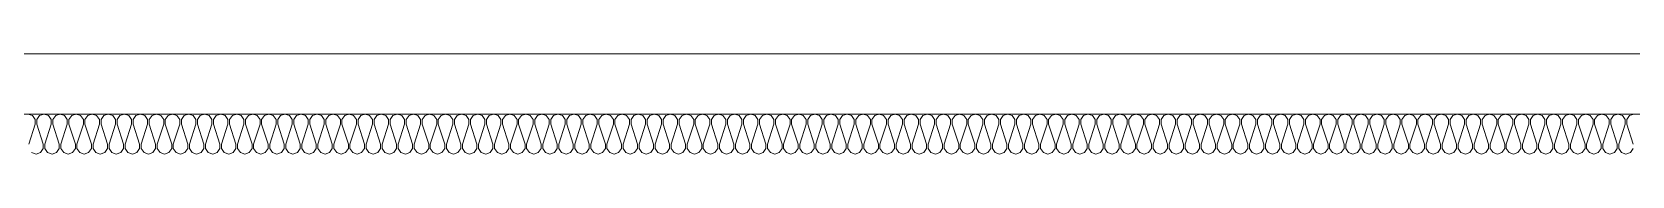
# Model space of a CAD drawing. Header units: millimetres. Extents: x 0 to 420000, y 0 to 297000.
# Drawn here: x 115372 to 119357, y 44200 to 44450 of the extents above; entities that cross this region are included whole.
import ezdxf

# ---------------------------------------------------------------- set-up
doc = ezdxf.new("R2010")
doc.units = ezdxf.units.MM
doc.linetypes.add('CEN', pattern=[62, 60, -1, 0, -1])
for name, color, linetype, lineweight in [('A-AXIS-LINE', 1, 'CEN', 15), ('A-XXXX-FIN2', 6, 'Continuous', 20), ('A-XXXX-INSL2', 8, 'Continuous', 18)]:
    doc.layers.add(name, color=color, linetype=linetype, lineweight=lineweight)

# ---------------------------------------------------------------- blocks, each defined once
blk = doc.blocks.new('axis(211208)')
at = {"layer": 'A-AXIS-LINE', "ltscale": 1000}
blk.add_line((4631788.1, -421118.7), (4955413.1, -421118.7), dxfattribs=at)
blk = doc.blocks.new('냉동층(220321)')
at = {"layer": 'A-XXXX-FIN2'}
blk.add_line((4734173.8, -401118.7), (4682323.8, -401118.7), dxfattribs=at)
at = {"layer": 'A-XXXX-INSL2'}
blk.add_line((4758623.8, -401268.7), (4681973.8, -401268.7), dxfattribs=at)
for points in [[(4685673.8, -401268.7), (4685684.8, -401272.7), (4685691.8, -401282.7), (4685691.8, -401293.7), (4685675.8, -401343.7)], [(4685682.8, -401364.7), (4685693.8, -401368.7), (4685704.8, -401364.7), (4685711.8, -401354.7), (4685711.8, -401343.7), (4685695.8, -401293.7), (4685695.8, -401282.7), (4685702.8, -401272.7), (4685713.8, -401268.7), (4685724.8, -401272.7), (4685731.8, -401282.7), (4685731.8, -401293.7), (4685715.8, -401343.7), (4685715.8, -401354.7), (4685722.8, -401364.7), (4685733.8, -401368.7), (4685744.8, -401364.7), (4685751.8, -401354.7), (4685751.8, -401343.7), (4685735.8, -401293.7), (4685735.8, -401282.7), (4685742.8, -401272.7), (4685753.8, -401268.7), (4685764.8, -401272.7), (4685771.8, -401282.7), (4685771.8, -401293.7), (4685755.8, -401343.7), (4685755.8, -401354.7), (4685762.8, -401364.7), (4685773.8, -401368.7), (4685784.8, -401364.7), (4685791.8, -401354.7), (4685791.8, -401343.7), (4685775.8, -401293.7), (4685775.8, -401282.7), (4685782.8, -401272.7), (4685793.8, -401268.7), (4685804.8, -401272.7), (4685811.8, -401282.7), (4685811.8, -401293.7), (4685795.8, -401343.7), (4685795.8, -401354.7), (4685802.8, -401364.7), (4685813.8, -401368.7), (4685824.8, -401364.7), (4685831.8, -401354.7), (4685831.8, -401343.7), (4685815.8, -401293.7), (4685815.8, -401282.7), (4685822.8, -401272.7), (4685833.8, -401268.7), (4685844.8, -401272.7), (4685851.8, -401282.7), (4685851.8, -401293.7), (4685835.8, -401343.7), (4685835.8, -401354.7), (4685842.8, -401364.7), (4685853.8, -401368.7), (4685864.8, -401364.7), (4685871.8, -401354.7), (4685871.8, -401343.7), (4685855.8, -401293.7), (4685855.8, -401282.7), (4685862.8, -401272.7), (4685873.8, -401268.7), (4685884.8, -401272.7), (4685891.8, -401282.7), (4685891.8, -401293.7), (4685875.8, -401343.7), (4685875.8, -401354.7), (4685882.8, -401364.7), (4685893.8, -401368.7), (4685904.8, -401364.7), (4685911.8, -401354.7), (4685911.8, -401343.7), (4685895.8, -401293.7), (4685895.8, -401282.7), (4685902.8, -401272.7), (4685913.8, -401268.7), (4685924.8, -401272.7), (4685931.8, -401282.7), (4685931.8, -401293.7), (4685915.8, -401343.7), (4685915.8, -401354.7), (4685922.8, -401364.7), (4685933.8, -401368.7), (4685944.8, -401364.7), (4685951.8, -401354.7), (4685951.8, -401343.7), (4685935.8, -401293.7), (4685935.8, -401282.7), (4685942.8, -401272.7), (4685953.8, -401268.7), (4685964.8, -401272.7), (4685971.8, -401282.7), (4685971.8, -401293.7), (4685955.8, -401343.7), (4685955.8, -401354.7), (4685962.8, -401364.7), (4685973.8, -401368.7), (4685984.8, -401364.7), (4685991.8, -401354.7), (4685991.8, -401343.7), (4685975.8, -401293.7), (4685975.8, -401282.7), (4685982.8, -401272.7), (4685993.8, -401268.7), (4686004.8, -401272.7), (4686011.8, -401282.7), (4686011.8, -401293.7), (4685995.8, -401343.7), (4685995.8, -401354.7), (4686002.8, -401364.7), (4686013.8, -401368.7), (4686024.8, -401364.7), (4686031.8, -401354.7), (4686031.8, -401343.7), (4686015.8, -401293.7), (4686015.8, -401282.7), (4686022.8, -401272.7), (4686033.8, -401268.7), (4686044.8, -401272.7), (4686051.8, -401282.7), (4686051.8, -401293.7), (4686035.8, -401343.7), (4686035.8, -401354.7), (4686042.8, -401364.7), (4686053.8, -401368.7), (4686064.8, -401364.7), (4686071.8, -401354.7), (4686071.8, -401343.7), (4686055.8, -401293.7), (4686055.8, -401282.7), (4686062.8, -401272.7), (4686073.8, -401268.7), (4686084.8, -401272.7), (4686091.8, -401282.7), (4686091.8, -401293.7), (4686075.8, -401343.7), (4686075.8, -401354.7), (4686082.8, -401364.7), (4686093.8, -401368.7), (4686104.8, -401364.7), (4686111.8, -401354.7), (4686111.8, -401343.7), (4686095.8, -401293.7), (4686095.8, -401282.7), (4686102.8, -401272.7), (4686113.8, -401268.7), (4686124.8, -401272.7), (4686131.8, -401282.7), (4686131.8, -401293.7), (4686115.8, -401343.7), (4686115.8, -401354.7), (4686122.8, -401364.7), (4686133.8, -401368.7), (4686144.8, -401364.7), (4686151.8, -401354.7), (4686151.8, -401343.7), (4686135.8, -401293.7), (4686135.8, -401282.7), (4686142.8, -401272.7), (4686153.8, -401268.7), (4686164.8, -401272.7), (4686171.8, -401282.7), (4686171.8, -401293.7), (4686155.8, -401343.7), (4686155.8, -401354.7), (4686162.8, -401364.7), (4686173.8, -401368.7), (4686184.8, -401364.7), (4686191.8, -401354.7), (4686191.8, -401343.7), (4686175.8, -401293.7), (4686175.8, -401282.7), (4686182.8, -401272.7), (4686193.8, -401268.7), (4686204.8, -401272.7), (4686211.8, -401282.7), (4686211.8, -401293.7), (4686195.8, -401343.7), (4686195.8, -401354.7), (4686202.8, -401364.7), (4686213.8, -401368.7), (4686224.8, -401364.7), (4686231.8, -401354.7), (4686231.8, -401343.7), (4686215.8, -401293.7), (4686215.8, -401282.7), (4686222.8, -401272.7), (4686233.8, -401268.7), (4686244.8, -401272.7), (4686251.8, -401282.7), (4686251.8, -401293.7), (4686235.8, -401343.7), (4686235.8, -401354.7), (4686242.8, -401364.7), (4686253.8, -401368.7), (4686264.8, -401364.7), (4686271.8, -401354.7), (4686271.8, -401343.7), (4686255.8, -401293.7), (4686255.8, -401282.7), (4686262.8, -401272.7), (4686273.8, -401268.7), (4686284.8, -401272.7), (4686291.8, -401282.7), (4686291.8, -401293.7), (4686275.8, -401343.7), (4686275.8, -401354.7), (4686282.8, -401364.7), (4686293.8, -401368.7), (4686304.8, -401364.7), (4686311.8, -401354.7), (4686311.8, -401343.7), (4686295.8, -401293.7), (4686295.8, -401282.7), (4686302.8, -401272.7), (4686313.8, -401268.7), (4686324.8, -401272.7), (4686331.8, -401282.7), (4686331.8, -401293.7), (4686315.8, -401343.7), (4686315.8, -401354.7), (4686322.8, -401364.7), (4686333.8, -401368.7), (4686344.8, -401364.7), (4686351.8, -401354.7), (4686351.8, -401343.7), (4686335.8, -401293.7), (4686335.8, -401282.7), (4686342.8, -401272.7), (4686353.8, -401268.7), (4686364.8, -401272.7), (4686371.8, -401282.7), (4686371.8, -401293.7), (4686355.8, -401343.7), (4686355.8, -401354.7), (4686362.8, -401364.7), (4686373.8, -401368.7), (4686384.8, -401364.7), (4686391.8, -401354.7), (4686391.8, -401343.7), (4686375.8, -401293.7), (4686375.8, -401282.7), (4686382.8, -401272.7), (4686393.8, -401268.7), (4686404.8, -401272.7), (4686411.8, -401282.7), (4686411.8, -401293.7), (4686395.8, -401343.7), (4686395.8, -401354.7), (4686402.8, -401364.7), (4686413.8, -401368.7), (4686424.8, -401364.7), (4686431.8, -401354.7), (4686431.8, -401343.7), (4686415.8, -401293.7), (4686415.8, -401282.7), (4686422.8, -401272.7), (4686433.8, -401268.7), (4686444.8, -401272.7), (4686451.8, -401282.7), (4686451.8, -401293.7), (4686435.8, -401343.7), (4686435.8, -401354.7), (4686442.8, -401364.7), (4686453.8, -401368.7), (4686464.8, -401364.7), (4686471.8, -401354.7), (4686471.8, -401343.7), (4686455.8, -401293.7), (4686455.8, -401282.7), (4686462.8, -401272.7), (4686473.8, -401268.7), (4686484.8, -401272.7), (4686491.8, -401282.7), (4686491.8, -401293.7), (4686475.8, -401343.7), (4686475.8, -401354.7), (4686482.8, -401364.7), (4686493.8, -401368.7), (4686504.8, -401364.7), (4686511.8, -401354.7), (4686511.8, -401343.7), (4686495.8, -401293.7), (4686495.8, -401282.7), (4686502.8, -401272.7), (4686513.8, -401268.7), (4686524.8, -401272.7), (4686531.8, -401282.7), (4686531.8, -401293.7), (4686515.8, -401343.7), (4686515.8, -401354.7), (4686522.8, -401364.7), (4686533.8, -401368.7), (4686544.8, -401364.7), (4686551.8, -401354.7), (4686551.8, -401343.7), (4686535.8, -401293.7), (4686535.8, -401282.7), (4686542.8, -401272.7), (4686553.8, -401268.7), (4686564.8, -401272.7), (4686571.8, -401282.7), (4686571.8, -401293.7), (4686555.8, -401343.7), (4686555.8, -401354.7), (4686562.8, -401364.7), (4686573.8, -401368.7), (4686584.8, -401364.7), (4686591.8, -401354.7), (4686591.8, -401343.7), (4686575.8, -401293.7), (4686575.8, -401282.7), (4686582.8, -401272.7), (4686593.8, -401268.7), (4686604.8, -401272.7), (4686611.8, -401282.7), (4686611.8, -401293.7), (4686595.8, -401343.7), (4686595.8, -401354.7), (4686602.8, -401364.7), (4686613.8, -401368.7), (4686624.8, -401364.7), (4686631.8, -401354.7), (4686631.8, -401343.7), (4686615.8, -401293.7), (4686615.8, -401282.7), (4686622.8, -401272.7), (4686633.8, -401268.7), (4686644.8, -401272.7), (4686651.8, -401282.7), (4686651.8, -401293.7), (4686635.8, -401343.7), (4686635.8, -401354.7), (4686642.8, -401364.7), (4686653.8, -401368.7), (4686664.8, -401364.7), (4686671.8, -401354.7), (4686671.8, -401343.7), (4686655.8, -401293.7), (4686655.8, -401282.7), (4686662.8, -401272.7), (4686673.8, -401268.7), (4686684.8, -401272.7), (4686691.8, -401282.7), (4686691.8, -401293.7), (4686675.8, -401343.7), (4686675.8, -401354.7), (4686682.8, -401364.7), (4686693.8, -401368.7), (4686704.8, -401364.7), (4686711.8, -401354.7), (4686711.8, -401343.7), (4686695.8, -401293.7), (4686695.8, -401282.7), (4686702.8, -401272.7), (4686713.8, -401268.7), (4686724.8, -401272.7), (4686731.8, -401282.7), (4686731.8, -401293.7), (4686715.8, -401343.7), (4686715.8, -401354.7), (4686722.8, -401364.7), (4686733.8, -401368.7), (4686744.8, -401364.7), (4686751.8, -401354.7), (4686751.8, -401343.7), (4686735.8, -401293.7), (4686735.8, -401282.7), (4686742.8, -401272.7), (4686753.8, -401268.7), (4686764.8, -401272.7), (4686771.8, -401282.7), (4686771.8, -401293.7), (4686755.8, -401343.7), (4686755.8, -401354.7), (4686762.8, -401364.7), (4686773.8, -401368.7), (4686784.8, -401364.7), (4686791.8, -401354.7), (4686791.8, -401343.7), (4686775.8, -401293.7), (4686775.8, -401282.7), (4686782.8, -401272.7), (4686793.8, -401268.7), (4686804.8, -401272.7), (4686811.8, -401282.7), (4686811.8, -401293.7), (4686795.8, -401343.7), (4686795.8, -401354.7), (4686802.8, -401364.7), (4686813.8, -401368.7), (4686824.8, -401364.7), (4686831.8, -401354.7), (4686831.8, -401343.7), (4686815.8, -401293.7), (4686815.8, -401282.7), (4686822.8, -401272.7), (4686833.8, -401268.7), (4686844.8, -401272.7), (4686851.8, -401282.7), (4686851.8, -401293.7), (4686835.8, -401343.7), (4686835.8, -401354.7), (4686842.8, -401364.7), (4686853.8, -401368.7), (4686864.8, -401364.7), (4686871.8, -401354.7), (4686871.8, -401343.7), (4686855.8, -401293.7), (4686855.8, -401282.7), (4686862.8, -401272.7), (4686873.8, -401268.7), (4686884.8, -401272.7), (4686891.8, -401282.7), (4686891.8, -401293.7), (4686875.8, -401343.7), (4686875.8, -401354.7), (4686882.8, -401364.7), (4686893.8, -401368.7), (4686904.8, -401364.7), (4686911.8, -401354.7), (4686911.8, -401343.7), (4686895.8, -401293.7), (4686895.8, -401282.7), (4686902.8, -401272.7), (4686913.8, -401268.7), (4686924.8, -401272.7), (4686931.8, -401282.7), (4686931.8, -401293.7), (4686915.8, -401343.7), (4686915.8, -401354.7), (4686922.8, -401364.7), (4686933.8, -401368.7), (4686944.8, -401364.7), (4686951.8, -401354.7), (4686951.8, -401343.7), (4686935.8, -401293.7), (4686935.8, -401282.7), (4686942.8, -401272.7), (4686953.8, -401268.7), (4686964.8, -401272.7), (4686971.8, -401282.7), (4686971.8, -401293.7), (4686955.8, -401343.7), (4686955.8, -401354.7), (4686962.8, -401364.7), (4686973.8, -401368.7), (4686984.8, -401364.7), (4686991.8, -401354.7), (4686991.8, -401343.7), (4686975.8, -401293.7), (4686975.8, -401282.7), (4686982.8, -401272.7), (4686993.8, -401268.7), (4687004.8, -401272.7), (4687011.8, -401282.7), (4687011.8, -401293.7), (4686995.8, -401343.7), (4686995.8, -401354.7), (4687002.8, -401364.7), (4687013.8, -401368.7), (4687024.8, -401364.7), (4687031.8, -401354.7), (4687031.8, -401343.7), (4687015.8, -401293.7), (4687015.8, -401282.7), (4687022.8, -401272.7), (4687033.8, -401268.7), (4687044.8, -401272.7), (4687051.8, -401282.7), (4687051.8, -401293.7), (4687035.8, -401343.7), (4687035.8, -401354.7), (4687042.8, -401364.7), (4687053.8, -401368.7), (4687064.8, -401364.7), (4687071.8, -401354.7), (4687071.8, -401343.7), (4687055.8, -401293.7), (4687055.8, -401282.7), (4687062.8, -401272.7), (4687073.8, -401268.7), (4687084.8, -401272.7), (4687091.8, -401282.7), (4687091.8, -401293.7), (4687075.8, -401343.7), (4687075.8, -401354.7), (4687082.8, -401364.7), (4687093.8, -401368.7), (4687104.8, -401364.7), (4687111.8, -401354.7), (4687111.8, -401343.7), (4687095.8, -401293.7), (4687095.8, -401282.7), (4687102.8, -401272.7), (4687113.8, -401268.7), (4687124.8, -401272.7), (4687131.8, -401282.7), (4687131.8, -401293.7), (4687115.8, -401343.7), (4687115.8, -401354.7), (4687122.8, -401364.7), (4687133.8, -401368.7), (4687144.8, -401364.7), (4687151.8, -401354.7), (4687151.8, -401343.7), (4687135.8, -401293.7), (4687135.8, -401282.7), (4687142.8, -401272.7), (4687153.8, -401268.7), (4687164.8, -401272.7), (4687171.8, -401282.7), (4687171.8, -401293.7), (4687155.8, -401343.7), (4687155.8, -401354.7), (4687162.8, -401364.7), (4687173.8, -401368.7), (4687184.8, -401364.7), (4687191.8, -401354.7), (4687191.8, -401343.7), (4687175.8, -401293.7), (4687175.8, -401282.7), (4687182.8, -401272.7), (4687193.8, -401268.7), (4687204.8, -401272.7), (4687211.8, -401282.7), (4687211.8, -401293.7), (4687195.8, -401343.7), (4687195.8, -401354.7), (4687202.8, -401364.7), (4687213.8, -401368.7), (4687224.8, -401364.7), (4687231.8, -401354.7), (4687231.8, -401343.7), (4687215.8, -401293.7), (4687215.8, -401282.7), (4687222.8, -401272.7), (4687233.8, -401268.7), (4687244.8, -401272.7), (4687251.8, -401282.7), (4687251.8, -401293.7), (4687235.8, -401343.7), (4687235.8, -401354.7), (4687242.8, -401364.7), (4687253.8, -401368.7), (4687264.8, -401364.7), (4687271.8, -401354.7), (4687271.8, -401343.7), (4687255.8, -401293.7), (4687255.8, -401282.7), (4687262.8, -401272.7), (4687273.8, -401268.7), (4687284.8, -401272.7), (4687291.8, -401282.7), (4687291.8, -401293.7), (4687275.8, -401343.7), (4687275.8, -401354.7), (4687282.8, -401364.7), (4687293.8, -401368.7), (4687304.8, -401364.7), (4687311.8, -401354.7), (4687311.8, -401343.7), (4687295.8, -401293.7), (4687295.8, -401282.7), (4687302.8, -401272.7), (4687313.8, -401268.7), (4687324.8, -401272.7), (4687331.8, -401282.7), (4687331.8, -401293.7), (4687315.8, -401343.7), (4687315.8, -401354.7), (4687322.8, -401364.7), (4687333.8, -401368.7), (4687344.8, -401364.7), (4687351.8, -401354.7), (4687351.8, -401343.7), (4687335.8, -401293.7), (4687335.8, -401282.7), (4687342.8, -401272.7), (4687353.8, -401268.7), (4687364.8, -401272.7), (4687371.8, -401282.7), (4687371.8, -401293.7), (4687355.8, -401343.7), (4687355.8, -401354.7), (4687362.8, -401364.7), (4687373.8, -401368.7), (4687384.8, -401364.7), (4687391.8, -401354.7), (4687391.8, -401343.7), (4687375.8, -401293.7), (4687375.8, -401282.7), (4687382.8, -401272.7), (4687393.8, -401268.7), (4687404.8, -401272.7), (4687411.8, -401282.7), (4687411.8, -401293.7), (4687395.8, -401343.7), (4687395.8, -401354.7), (4687402.8, -401364.7), (4687413.8, -401368.7), (4687424.8, -401364.7), (4687431.8, -401354.7), (4687431.8, -401343.7), (4687415.8, -401293.7), (4687415.8, -401282.7), (4687422.8, -401272.7), (4687433.8, -401268.7), (4687444.8, -401272.7), (4687451.8, -401282.7), (4687451.8, -401293.7), (4687435.8, -401343.7), (4687435.8, -401354.7), (4687442.8, -401364.7), (4687453.8, -401368.7), (4687464.8, -401364.7), (4687471.8, -401354.7), (4687471.8, -401343.7), (4687455.8, -401293.7), (4687455.8, -401282.7), (4687462.8, -401272.7), (4687473.8, -401268.7), (4687484.8, -401272.7), (4687491.8, -401282.7), (4687491.8, -401293.7), (4687475.8, -401343.7), (4687475.8, -401354.7), (4687482.8, -401364.7), (4687493.8, -401368.7), (4687504.8, -401364.7), (4687511.8, -401354.7), (4687511.8, -401343.7), (4687495.8, -401293.7), (4687495.8, -401282.7), (4687502.8, -401272.7), (4687513.8, -401268.7), (4687524.8, -401272.7), (4687531.8, -401282.7), (4687531.8, -401293.7), (4687515.8, -401343.7), (4687515.8, -401354.7), (4687522.8, -401364.7), (4687533.8, -401368.7), (4687544.8, -401364.7), (4687551.8, -401354.7), (4687551.8, -401343.7), (4687535.8, -401293.7), (4687535.8, -401282.7), (4687542.8, -401272.7), (4687553.8, -401268.7), (4687564.8, -401272.7), (4687571.8, -401282.7), (4687571.8, -401293.7), (4687555.8, -401343.7), (4687555.8, -401354.7), (4687562.8, -401364.7), (4687573.8, -401368.7), (4687584.8, -401364.7), (4687591.8, -401354.7), (4687591.8, -401343.7), (4687575.8, -401293.7), (4687575.8, -401282.7), (4687582.8, -401272.7), (4687593.8, -401268.7), (4687604.8, -401272.7), (4687611.8, -401282.7), (4687611.8, -401293.7), (4687595.8, -401343.7), (4687595.8, -401354.7), (4687602.8, -401364.7), (4687613.8, -401368.7), (4687624.8, -401364.7), (4687631.8, -401354.7), (4687631.8, -401343.7), (4687615.8, -401293.7), (4687615.8, -401282.7), (4687622.8, -401272.7), (4687633.8, -401268.7), (4687644.8, -401272.7), (4687651.8, -401282.7), (4687651.8, -401293.7), (4687635.8, -401343.7), (4687635.8, -401354.7), (4687642.8, -401364.7), (4687653.8, -401368.7), (4687664.8, -401364.7), (4687671.8, -401354.7), (4687671.8, -401343.7), (4687655.8, -401293.7), (4687655.8, -401282.7), (4687662.8, -401272.7), (4687673.8, -401268.7), (4687684.8, -401272.7), (4687691.8, -401282.7), (4687691.8, -401293.7), (4687675.8, -401343.7), (4687675.8, -401354.7), (4687682.8, -401364.7), (4687693.8, -401368.7), (4687704.8, -401364.7), (4687711.8, -401354.7), (4687711.8, -401343.7), (4687695.8, -401293.7), (4687695.8, -401282.7), (4687702.8, -401272.7), (4687713.8, -401268.7), (4687724.8, -401272.7), (4687731.8, -401282.7), (4687731.8, -401293.7), (4687715.8, -401343.7), (4687715.8, -401354.7), (4687722.8, -401364.7), (4687733.8, -401368.7), (4687744.8, -401364.7), (4687751.8, -401354.7), (4687751.8, -401343.7), (4687735.8, -401293.7), (4687735.8, -401282.7), (4687742.8, -401272.7), (4687753.8, -401268.7), (4687764.8, -401272.7), (4687771.8, -401282.7), (4687771.8, -401293.7), (4687755.8, -401343.7), (4687755.8, -401354.7), (4687762.8, -401364.7), (4687773.8, -401368.7), (4687784.8, -401364.7), (4687791.8, -401354.7), (4687791.8, -401343.7), (4687775.8, -401293.7), (4687775.8, -401282.7), (4687782.8, -401272.7), (4687793.8, -401268.7), (4687804.8, -401272.7), (4687811.8, -401282.7), (4687811.8, -401293.7), (4687795.8, -401343.7), (4687795.8, -401354.7), (4687802.8, -401364.7), (4687813.8, -401368.7), (4687824.8, -401364.7), (4687831.8, -401354.7), (4687831.8, -401343.7), (4687815.8, -401293.7), (4687815.8, -401282.7), (4687822.8, -401272.7), (4687833.8, -401268.7), (4687844.8, -401272.7), (4687851.8, -401282.7), (4687851.8, -401293.7), (4687835.8, -401343.7), (4687835.8, -401354.7), (4687842.8, -401364.7), (4687853.8, -401368.7), (4687864.8, -401364.7), (4687871.8, -401354.7), (4687871.8, -401343.7), (4687855.8, -401293.7), (4687855.8, -401282.7), (4687862.8, -401272.7), (4687873.8, -401268.7), (4687884.8, -401272.7), (4687891.8, -401282.7), (4687891.8, -401293.7), (4687875.8, -401343.7), (4687875.8, -401354.7), (4687882.8, -401364.7), (4687893.8, -401368.7), (4687904.8, -401364.7), (4687911.8, -401354.7), (4687911.8, -401343.7), (4687895.8, -401293.7), (4687895.8, -401282.7), (4687902.8, -401272.7), (4687913.8, -401268.7), (4687924.8, -401272.7), (4687931.8, -401282.7), (4687931.8, -401293.7), (4687915.8, -401343.7), (4687915.8, -401354.7), (4687922.8, -401364.7), (4687933.8, -401368.7), (4687944.8, -401364.7), (4687951.8, -401354.7), (4687951.8, -401343.7), (4687935.8, -401293.7), (4687935.8, -401282.7), (4687942.8, -401272.7), (4687953.8, -401268.7), (4687964.8, -401272.7), (4687971.8, -401282.7), (4687971.8, -401293.7), (4687955.8, -401343.7), (4687955.8, -401354.7), (4687962.8, -401364.7), (4687973.8, -401368.7), (4687984.8, -401364.7), (4687991.8, -401354.7), (4687991.8, -401343.7), (4687975.8, -401293.7), (4687975.8, -401282.7), (4687982.8, -401272.7), (4687993.8, -401268.7), (4688004.8, -401272.7), (4688011.8, -401282.7), (4688011.8, -401293.7), (4687995.8, -401343.7), (4687995.8, -401354.7), (4688002.8, -401364.7), (4688013.8, -401368.7), (4688024.8, -401364.7), (4688031.8, -401354.7), (4688031.8, -401343.7), (4688015.8, -401293.7), (4688015.8, -401282.7), (4688022.8, -401272.7), (4688033.8, -401268.7), (4688044.8, -401272.7), (4688051.8, -401282.7), (4688051.8, -401293.7), (4688035.8, -401343.7), (4688035.8, -401354.7), (4688042.8, -401364.7), (4688053.8, -401368.7), (4688064.8, -401364.7), (4688071.8, -401354.7), (4688071.8, -401343.7), (4688055.8, -401293.7), (4688055.8, -401282.7), (4688062.8, -401272.7), (4688073.8, -401268.7), (4688084.8, -401272.7), (4688091.8, -401282.7), (4688091.8, -401293.7), (4688075.8, -401343.7), (4688075.8, -401354.7), (4688082.8, -401364.7), (4688093.8, -401368.7), (4688104.8, -401364.7), (4688111.8, -401354.7), (4688111.8, -401343.7), (4688095.8, -401293.7), (4688095.8, -401282.7), (4688102.8, -401272.7), (4688113.8, -401268.7), (4688124.8, -401272.7), (4688131.8, -401282.7), (4688131.8, -401293.7), (4688115.8, -401343.7), (4688115.8, -401354.7), (4688122.8, -401364.7), (4688133.8, -401368.7), (4688144.8, -401364.7), (4688151.8, -401354.7), (4688151.8, -401343.7), (4688135.8, -401293.7), (4688135.8, -401282.7), (4688142.8, -401272.7), (4688153.8, -401268.7), (4688164.8, -401272.7), (4688171.8, -401282.7), (4688171.8, -401293.7), (4688155.8, -401343.7), (4688155.8, -401354.7), (4688162.8, -401364.7), (4688173.8, -401368.7), (4688184.8, -401364.7), (4688191.8, -401354.7), (4688191.8, -401343.7), (4688175.8, -401293.7), (4688175.8, -401282.7), (4688182.8, -401272.7), (4688193.8, -401268.7), (4688204.8, -401272.7), (4688211.8, -401282.7), (4688211.8, -401293.7), (4688195.8, -401343.7), (4688195.8, -401354.7), (4688202.8, -401364.7), (4688213.8, -401368.7), (4688224.8, -401364.7), (4688231.8, -401354.7), (4688231.8, -401343.7), (4688215.8, -401293.7), (4688215.8, -401282.7), (4688222.8, -401272.7), (4688233.8, -401268.7), (4688244.8, -401272.7), (4688251.8, -401282.7), (4688251.8, -401293.7), (4688235.8, -401343.7), (4688235.8, -401354.7), (4688242.8, -401364.7), (4688253.8, -401368.7), (4688264.8, -401364.7), (4688271.8, -401354.7), (4688271.8, -401343.7), (4688255.8, -401293.7), (4688255.8, -401282.7), (4688262.8, -401272.7), (4688273.8, -401268.7), (4688284.8, -401272.7), (4688291.8, -401282.7), (4688291.8, -401293.7), (4688275.8, -401343.7), (4688275.8, -401354.7), (4688282.8, -401364.7), (4688293.8, -401368.7), (4688304.8, -401364.7), (4688311.8, -401354.7), (4688311.8, -401343.7), (4688295.8, -401293.7), (4688295.8, -401282.7), (4688302.8, -401272.7), (4688313.8, -401268.7), (4688324.8, -401272.7), (4688331.8, -401282.7), (4688331.8, -401293.7), (4688315.8, -401343.7), (4688315.8, -401354.7), (4688322.8, -401364.7), (4688333.8, -401368.7), (4688344.8, -401364.7), (4688351.8, -401354.7), (4688351.8, -401343.7), (4688335.8, -401293.7), (4688335.8, -401282.7), (4688342.8, -401272.7), (4688353.8, -401268.7), (4688364.8, -401272.7), (4688371.8, -401282.7), (4688371.8, -401293.7), (4688355.8, -401343.7), (4688355.8, -401354.7), (4688362.8, -401364.7), (4688373.8, -401368.7), (4688384.8, -401364.7), (4688391.8, -401354.7), (4688391.8, -401343.7), (4688375.8, -401293.7), (4688375.8, -401282.7), (4688382.8, -401272.7), (4688393.8, -401268.7), (4688404.8, -401272.7), (4688411.8, -401282.7), (4688411.8, -401293.7), (4688395.8, -401343.7), (4688395.8, -401354.7), (4688402.8, -401364.7), (4688413.8, -401368.7), (4688424.8, -401364.7), (4688431.8, -401354.7), (4688431.8, -401343.7), (4688415.8, -401293.7), (4688415.8, -401282.7), (4688422.8, -401272.7), (4688433.8, -401268.7), (4688444.8, -401272.7), (4688451.8, -401282.7), (4688451.8, -401293.7), (4688435.8, -401343.7), (4688435.8, -401354.7), (4688442.8, -401364.7), (4688453.8, -401368.7), (4688464.8, -401364.7), (4688471.8, -401354.7), (4688471.8, -401343.7), (4688455.8, -401293.7), (4688455.8, -401282.7), (4688462.8, -401272.7), (4688473.8, -401268.7), (4688484.8, -401272.7), (4688491.8, -401282.7), (4688491.8, -401293.7), (4688475.8, -401343.7), (4688475.8, -401354.7), (4688482.8, -401364.7), (4688493.8, -401368.7), (4688504.8, -401364.7), (4688511.8, -401354.7), (4688511.8, -401343.7), (4688495.8, -401293.7), (4688495.8, -401282.7), (4688502.8, -401272.7), (4688513.8, -401268.7), (4688524.8, -401272.7), (4688531.8, -401282.7), (4688531.8, -401293.7), (4688515.8, -401343.7), (4688515.8, -401354.7), (4688522.8, -401364.7), (4688533.8, -401368.7), (4688544.8, -401364.7), (4688551.8, -401354.7), (4688551.8, -401343.7), (4688535.8, -401293.7), (4688535.8, -401282.7), (4688542.8, -401272.7), (4688553.8, -401268.7), (4688564.8, -401272.7), (4688571.8, -401282.7), (4688571.8, -401293.7), (4688555.8, -401343.7), (4688555.8, -401354.7), (4688562.8, -401364.7), (4688573.8, -401368.7), (4688584.8, -401364.7), (4688591.8, -401354.7), (4688591.8, -401343.7), (4688575.8, -401293.7), (4688575.8, -401282.7), (4688582.8, -401272.7), (4688593.8, -401268.7), (4688604.8, -401272.7), (4688611.8, -401282.7), (4688611.8, -401293.7), (4688595.8, -401343.7), (4688595.8, -401354.7), (4688602.8, -401364.7), (4688613.8, -401368.7), (4688624.8, -401364.7), (4688631.8, -401354.7), (4688631.8, -401343.7), (4688615.8, -401293.7), (4688615.8, -401282.7), (4688622.8, -401272.7), (4688633.8, -401268.7), (4688644.8, -401272.7), (4688651.8, -401282.7), (4688651.8, -401293.7), (4688635.8, -401343.7), (4688635.8, -401354.7), (4688642.8, -401364.7), (4688653.8, -401368.7), (4688664.8, -401364.7), (4688671.8, -401354.7), (4688671.8, -401343.7), (4688655.8, -401293.7), (4688655.8, -401282.7), (4688662.8, -401272.7), (4688673.8, -401268.7), (4688684.8, -401272.7), (4688691.8, -401282.7), (4688691.8, -401293.7), (4688675.8, -401343.7), (4688675.8, -401354.7), (4688682.8, -401364.7), (4688693.8, -401368.7), (4688704.8, -401364.7), (4688711.8, -401354.7), (4688711.8, -401343.7), (4688695.8, -401293.7), (4688695.8, -401282.7), (4688702.8, -401272.7), (4688713.8, -401268.7), (4688724.8, -401272.7), (4688731.8, -401282.7), (4688731.8, -401293.7), (4688715.8, -401343.7), (4688715.8, -401354.7), (4688722.8, -401364.7), (4688733.8, -401368.7), (4688744.8, -401364.7), (4688751.8, -401354.7), (4688751.8, -401343.7), (4688735.8, -401293.7), (4688735.8, -401282.7), (4688742.8, -401272.7), (4688753.8, -401268.7), (4688764.8, -401272.7), (4688771.8, -401282.7), (4688771.8, -401293.7), (4688755.8, -401343.7), (4688755.8, -401354.7), (4688762.8, -401364.7), (4688773.8, -401368.7), (4688784.8, -401364.7), (4688791.8, -401354.7), (4688791.8, -401343.7), (4688775.8, -401293.7), (4688775.8, -401282.7), (4688782.8, -401272.7), (4688793.8, -401268.7), (4688804.8, -401272.7), (4688811.8, -401282.7), (4688811.8, -401293.7), (4688795.8, -401343.7), (4688795.8, -401354.7), (4688802.8, -401364.7), (4688813.8, -401368.7), (4688824.8, -401364.7), (4688831.8, -401354.7), (4688831.8, -401343.7), (4688815.8, -401293.7), (4688815.8, -401282.7), (4688822.8, -401272.7), (4688833.8, -401268.7), (4688844.8, -401272.7), (4688851.8, -401282.7), (4688851.8, -401293.7), (4688835.8, -401343.7), (4688835.8, -401354.7), (4688842.8, -401364.7), (4688853.8, -401368.7), (4688864.8, -401364.7), (4688871.8, -401354.7), (4688871.8, -401343.7), (4688855.8, -401293.7), (4688855.8, -401282.7), (4688862.8, -401272.7), (4688873.8, -401268.7), (4688884.8, -401272.7), (4688891.8, -401282.7), (4688891.8, -401293.7), (4688875.8, -401343.7), (4688875.8, -401354.7), (4688882.8, -401364.7), (4688893.8, -401368.7), (4688904.8, -401364.7), (4688911.8, -401354.7), (4688911.8, -401343.7), (4688895.8, -401293.7), (4688895.8, -401282.7), (4688902.8, -401272.7), (4688913.8, -401268.7), (4688924.8, -401272.7), (4688931.8, -401282.7), (4688931.8, -401293.7), (4688915.8, -401343.7), (4688915.8, -401354.7), (4688922.8, -401364.7), (4688933.8, -401368.7), (4688944.8, -401364.7), (4688951.8, -401354.7), (4688951.8, -401343.7), (4688935.8, -401293.7), (4688935.8, -401282.7), (4688942.8, -401272.7), (4688953.8, -401268.7), (4688964.8, -401272.7), (4688971.8, -401282.7), (4688971.8, -401293.7), (4688955.8, -401343.7), (4688955.8, -401354.7), (4688962.8, -401364.7), (4688973.8, -401368.7), (4688984.8, -401364.7), (4688991.8, -401354.7), (4688991.8, -401343.7), (4688975.8, -401293.7), (4688975.8, -401282.7), (4688982.8, -401272.7), (4688993.8, -401268.7), (4689004.8, -401272.7), (4689011.8, -401282.7), (4689011.8, -401293.7), (4688995.8, -401343.7), (4688995.8, -401354.7), (4689002.8, -401364.7), (4689013.8, -401368.7), (4689024.8, -401364.7), (4689031.8, -401354.7), (4689031.8, -401343.7), (4689015.8, -401293.7), (4689015.8, -401282.7), (4689022.8, -401272.7), (4689033.8, -401268.7), (4689044.8, -401272.7), (4689051.8, -401282.7), (4689051.8, -401293.7), (4689035.8, -401343.7), (4689035.8, -401354.7), (4689042.8, -401364.7), (4689053.8, -401368.7), (4689064.8, -401364.7), (4689071.8, -401354.7), (4689071.8, -401343.7), (4689055.8, -401293.7), (4689055.8, -401282.7), (4689062.8, -401272.7), (4689073.8, -401268.7), (4689084.8, -401272.7), (4689091.8, -401282.7), (4689091.8, -401293.7), (4689075.8, -401343.7), (4689075.8, -401354.7), (4689082.8, -401364.7), (4689093.8, -401368.7), (4689104.8, -401364.7), (4689111.8, -401354.7), (4689111.8, -401343.7), (4689095.8, -401293.7), (4689095.8, -401282.7), (4689102.8, -401272.7), (4689113.8, -401268.7), (4689124.8, -401272.7), (4689131.8, -401282.7), (4689131.8, -401293.7), (4689115.8, -401343.7), (4689115.8, -401354.7), (4689122.8, -401364.7), (4689133.8, -401368.7), (4689144.8, -401364.7), (4689151.8, -401354.7), (4689151.8, -401343.7), (4689135.8, -401293.7), (4689135.8, -401282.7), (4689142.8, -401272.7), (4689153.8, -401268.7), (4689164.8, -401272.7), (4689171.8, -401282.7), (4689171.8, -401293.7), (4689155.8, -401343.7), (4689155.8, -401354.7), (4689162.8, -401364.7), (4689173.8, -401368.7), (4689184.8, -401364.7), (4689191.8, -401354.7), (4689191.8, -401343.7), (4689175.8, -401293.7), (4689175.8, -401282.7), (4689182.8, -401272.7), (4689193.8, -401268.7), (4689204.8, -401272.7), (4689211.8, -401282.7), (4689211.8, -401293.7), (4689195.8, -401343.7), (4689195.8, -401354.7), (4689202.8, -401364.7), (4689213.8, -401368.7), (4689224.8, -401364.7), (4689231.8, -401354.7), (4689231.8, -401343.7), (4689215.8, -401293.7), (4689215.8, -401282.7), (4689222.8, -401272.7), (4689233.8, -401268.7), (4689244.8, -401272.7), (4689251.8, -401282.7), (4689251.8, -401293.7), (4689235.8, -401343.7), (4689235.8, -401354.7), (4689242.8, -401364.7), (4689253.8, -401368.7), (4689264.8, -401364.7), (4689271.8, -401354.7), (4689271.8, -401343.7), (4689255.8, -401293.7), (4689255.8, -401282.7), (4689262.8, -401272.7), (4689273.8, -401268.7), (4689284.8, -401272.7), (4689291.8, -401282.7), (4689291.8, -401293.7), (4689275.8, -401343.7), (4689275.8, -401354.7), (4689282.8, -401364.7), (4689293.8, -401368.7), (4689304.8, -401364.7), (4689311.8, -401354.7), (4689311.8, -401343.7), (4689295.8, -401293.7), (4689295.8, -401282.7), (4689302.8, -401272.7), (4689313.8, -401268.7), (4689324.8, -401272.7), (4689331.8, -401282.7), (4689331.8, -401293.7), (4689315.8, -401343.7), (4689315.8, -401354.7), (4689322.8, -401364.7), (4689333.8, -401368.7), (4689344.8, -401364.7), (4689351.8, -401354.7), (4689351.8, -401343.7), (4689335.8, -401293.7), (4689335.8, -401282.7), (4689342.8, -401272.7), (4689353.8, -401268.7), (4689364.8, -401272.7), (4689371.8, -401282.7), (4689371.8, -401293.7), (4689355.8, -401343.7), (4689355.8, -401354.7), (4689362.8, -401364.7), (4689373.8, -401368.7), (4689384.8, -401364.7), (4689391.8, -401354.7), (4689391.8, -401343.7), (4689375.8, -401293.7), (4689375.8, -401282.7), (4689382.8, -401272.7), (4689393.8, -401268.7), (4689404.8, -401272.7), (4689411.8, -401282.7), (4689411.8, -401293.7), (4689395.8, -401343.7), (4689395.8, -401354.7), (4689402.8, -401364.7), (4689413.8, -401368.7), (4689424.8, -401364.7), (4689431.8, -401354.7), (4689431.8, -401343.7), (4689415.8, -401293.7), (4689415.8, -401282.7), (4689422.8, -401272.7), (4689433.8, -401268.7), (4689444.8, -401272.7), (4689451.8, -401282.7), (4689451.8, -401293.7), (4689435.8, -401343.7), (4689435.8, -401354.7), (4689442.8, -401364.7), (4689453.8, -401368.7), (4689464.8, -401364.7), (4689471.8, -401354.7), (4689471.8, -401343.7), (4689455.8, -401293.7), (4689455.8, -401282.7), (4689462.8, -401272.7), (4689473.8, -401268.7), (4689484.8, -401272.7), (4689491.8, -401282.7), (4689491.8, -401293.7), (4689475.8, -401343.7), (4689475.8, -401354.7), (4689482.8, -401364.7), (4689493.8, -401368.7), (4689504.8, -401364.7), (4689511.8, -401354.7), (4689511.8, -401343.7), (4689495.8, -401293.7), (4689495.8, -401282.7), (4689502.8, -401272.7), (4689513.8, -401268.7), (4689524.8, -401272.7), (4689531.8, -401282.7), (4689531.8, -401293.7), (4689515.8, -401343.7), (4689515.8, -401354.7), (4689522.8, -401364.7), (4689533.8, -401368.7), (4689544.8, -401364.7), (4689551.8, -401354.7), (4689551.8, -401343.7), (4689535.8, -401293.7), (4689535.8, -401282.7), (4689542.8, -401272.7), (4689553.8, -401268.7), (4689564.8, -401272.7), (4689571.8, -401282.7), (4689571.8, -401293.7), (4689555.8, -401343.7), (4689555.8, -401354.7), (4689562.8, -401364.7), (4689573.8, -401368.7), (4689584.8, -401364.7), (4689591.8, -401354.7), (4689591.8, -401343.7), (4689575.8, -401293.7), (4689575.8, -401282.7), (4689582.8, -401272.7), (4689593.8, -401268.7), (4689604.8, -401272.7), (4689611.8, -401282.7), (4689611.8, -401293.7), (4689595.8, -401343.7), (4689595.8, -401354.7), (4689602.8, -401364.7), (4689613.8, -401368.7), (4689624.8, -401364.7), (4689631.8, -401354.7), (4689631.8, -401343.7), (4689615.8, -401293.7), (4689615.8, -401282.7), (4689622.8, -401272.7), (4689633.8, -401268.7), (4689644.8, -401272.7), (4689651.8, -401282.7), (4689651.8, -401293.7), (4689635.8, -401343.7), (4689635.8, -401354.7), (4689642.8, -401364.7), (4689653.8, -401368.7), (4689664.8, -401364.7), (4689671.8, -401354.7)], [(4689671.8, -401343.7), (4689655.8, -401293.7), (4689655.8, -401282.7), (4689662.8, -401272.7), (4689673.8, -401268.7)]]:
    blk.add_lwpolyline(points, dxfattribs=at)

msp = doc.modelspace()

# ---------------------------------------------------------------- block references
msp.add_blockref('냉동층(220321)', (-4570311.3, 445568.7))
at = {"layer": 'A-AXIS-LINE'}
msp.add_blockref('axis(211208)', (-4581588.1, 465568.7), dxfattribs=at)

doc.saveas('drawing.dxf')
